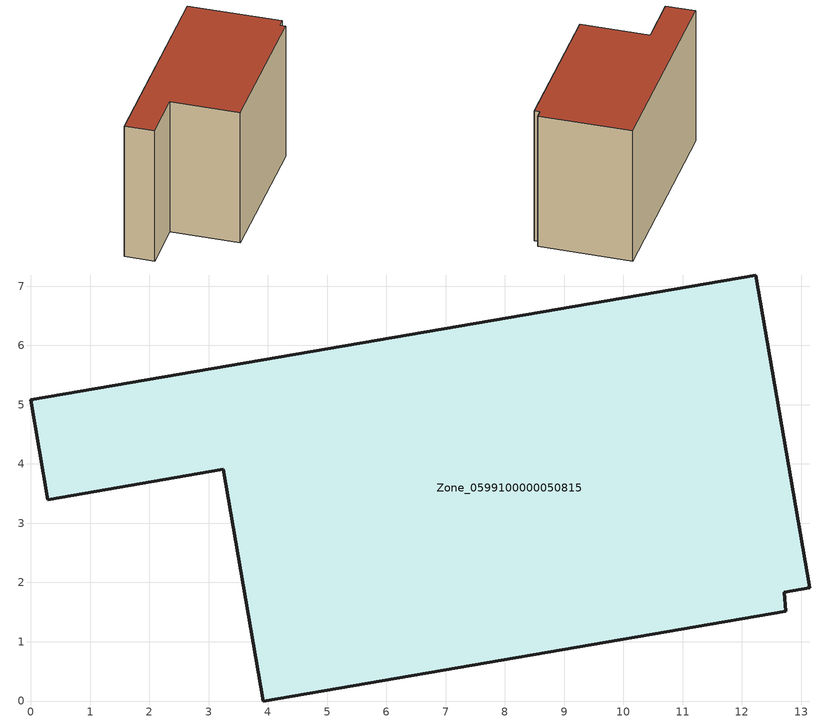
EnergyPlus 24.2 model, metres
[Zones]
Zone_0599100000050815
 floor ground (C_G): 3.25,3.91 0.29,3.4 0,5.08 12.23,7.19 13.14,1.91 12.71,1.83 12.74,1.51 3.92,0 z0
 wall outside (C_F): 12.23,7.19 0,5.08 0.29,3.4 3.25,3.91 3.92,0 12.74,1.51 12.71,1.83 13.14,1.91 12.23,7.19 z0:8.4
 roof outside (C_R): 3.92,0 12.74,1.51 12.71,1.83 13.14,1.91 12.23,7.19 0,5.08 0.29,3.4 3.25,3.91 z8.4
[BUILDING]
Pand.0599100000050815: North Axis=0; Terrain=City; Loads Convergence Tolerance Value=0.04; Temperature Convergence Tolerance Value=0.4; Solar Distribution=FullExterior; Maximum Number of Warmup Days=25; Minimum Number of Warmup Days=1
[Site:Location]
Rotterdam.The.Hague.AP_ZH_NLD Design_Conditions: Latitude=51.96; Longitude=4.45; Time Zone=1; Elevation=-4.5
[SITE:GROUNDTEMPERATURE:BUILDINGSURFACE]
18, 18, 18, 18, 18, 18, 18, 18, 18, 18, 18, 18
[MATERIAL] Thermal Absorptance=0.9; Solar Absorptance=0.7; Visible Absorptance=0.7
Name | Roughness | Thickness | Conductivity | Density | Specific Heat
G.TI.1975-1991 | MediumSmooth | 0.15 | 0.288461 | 540 | 1210
F.TI.1975-1991 | Rough | 0.3 | 0.230769 | 1920 | 840
R.TI.1975-1991 | MediumRough | 0.2 | 0.153846 | 1500 | 1000
[CONSTRUCTION]
C_G: G.TI.1975-1991
C_F: F.TI.1975-1991
C_R: R.TI.1975-1991
[ZONE]
Zone_0599100000050815: Type=1; Multiplier=1; Ceiling Height=Autocalculate; Volume=Autocalculate; Floor Area=autocalculate; Part of Total Floor Area=Yes
[ZONEINFILTRATION:DESIGNFLOWRATE]
Infil_Zone_0599100000050815: Zone or ZoneList or Space or SpaceList=Zone_0599100000050815; Schedule=AlwaysOn; Design Flow Rate Calculation Method=Flow/Area; Flow Rate per Floor Area=0.003; Constant Term Coefficient=1; Temperature Term Coefficient=0; Velocity Term Coefficient=0; Velocity Squared Term Coefficient=0
[HVACTEMPLATE:ZONE:IDEALLOADSAIRSYSTEM]
Zone_0599100000050815: Maximum Heating Supply Air Temperature=50; Minimum Cooling Supply Air Temperature=13; Maximum Heating Supply Air Humidity Ratio=0.0156; Minimum Cooling Supply Air Humidity Ratio=0.0077; Heating Limit=NoLimit; Cooling Limit=NoLimit; Dehumidification Control Type=ConstantSensibleHeatRatio; Cooling Sensible Heat Ratio=0.7; Dehumidification Setpoint=60; Humidification Control Type=None; Humidification Setpoint=30; Outdoor Air Method=None; Outdoor Air Flow Rate per Person=0.00944; Outdoor Air Flow Rate per Zone Floor Area=0; Outdoor Air Flow Rate per Zone=0; Demand Controlled Ventilation Type=None; Outdoor Air Economizer Type=NoEconomizer; Heat Recovery Type=None; Sensible Heat Recovery Effectiveness=0.7; Latent Heat Recovery Effectiveness=0.65
[ZONECONTROL:THERMOSTAT]
ThermostatControl_Zone_0599100000050815: Zone or ZoneList=Zone_0599100000050815; Control Type Schedule=DualSetpointControlType; Control 1=Thermostat_Zone_0599100000050815; Temperature Difference Between Cutout And Setpoint=0
[THERMOSTATSETPOINT:DUALSETPOINT]
Thermostat_Zone_0599100000050815: Heating Setpoint Temperature Schedule=HeatingSetpoint_Zone_0599100000050815; Cooling Setpoint Temperature Schedule=CoolingSetpoint_Zone_0599100000050815
[SCHEDULE:COMPACT]
HeatingSetpoint_Zone_0599100000050815: Through: 12/31, For: AllDays, Until: 24:00, 21
CoolingSetpoint_Zone_0599100000050815: Through: 12/31, For: AllDays, Until: 24:00, 24
DualSetpointControlType: Through: 12/31, For: AllDays, Until: 24:00, 4
AlwaysOn: Through: 12/31, For: AllDays, Until: 24:00, 1
